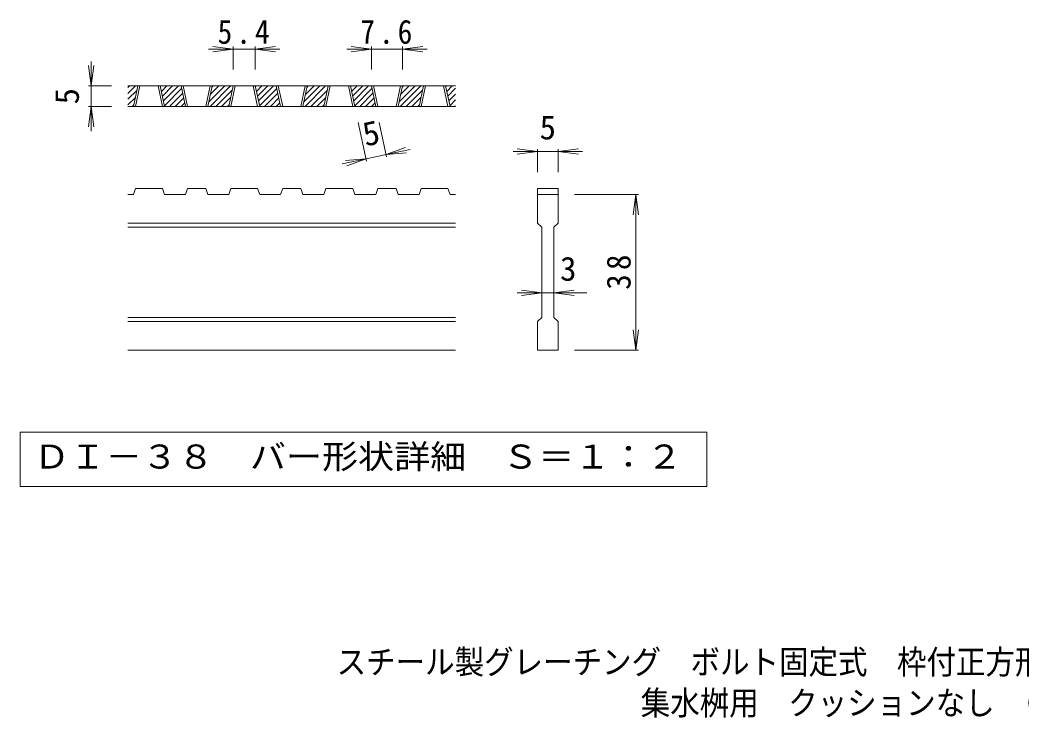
# Model space of a CAD drawing. Units: millimetres on the paper, enlarged 5 times, with parts at other scales. Extents: x -878 to 783, y -691 to 638.
# Drawn here: x -625 to -14, y -691 to -263 of the extents above; entities that cross this region are included whole.
import ezdxf
from ezdxf.enums import TextEntityAlignment as Align

# ---------------------------------------------------------------- set-up
doc = ezdxf.new("R2010")
doc.units = ezdxf.units.MM
doc.header["$LTSCALE"] = 5
doc.layers.add('D-0', color=3, linetype='Continuous', lineweight=9)
doc.layers.add('D-4', color=7, linetype='Continuous', lineweight=9)
doc.layers.add('F-5_F-5ﾚｲﾔ', color=2, linetype='Continuous')
doc.styles.add('ＭＳ ゴシック', font='')
doc.styles.get('ＭＳ ゴシック').set_extended_font_data('MS Gothic')

msp = doc.modelspace()

# ---------------------------------------------------------------- linework, layer by layer
at = {"layer": 'D-0'}
for p, q in [((-559.531, -307.922), (-554.998, -303.388)), ((-559.531, -304.386), (-558.533, -303.388)), ((-359.531, -303.388), (-559.531, -303.388)), ((-556.093, -315.889), (-553.418, -303.388)), ((-554.843, -315.889), (-552.168, -303.388)), ((-541.093, -303.388), (-538.418, -315.889)), ((-539.843, -303.388), (-537.168, -315.889)), ((-539.757, -303.787), (-539.358, -303.388)), ((-539.134, -306.7), (-535.823, -303.388)), ((-538.511, -309.612), (-532.287, -303.388)), ((-537.887, -312.524), (-528.751, -303.388)), ((-537.264, -315.437), (-526.735, -304.907)), ((-524.385, -315.889), (-527.06, -303.388)), ((-523.135, -315.889), (-525.81, -303.388)), ((-509.385, -303.388), (-512.06, -315.889)), ((-508.135, -303.388), (-510.81, -315.889)), ((-510.222, -313.143), (-500.467, -303.388)), ((-509.432, -315.889), (-496.932, -303.388)), ((-509.259, -308.645), (-504.003, -303.388)), ((-508.297, -304.147), (-507.538, -303.388)), ((-498.027, -315.889), (-495.352, -303.388)), ((-496.777, -315.889), (-494.102, -303.388)), ((-483.027, -303.388), (-480.352, -315.889)), ((-481.777, -303.388), (-479.102, -315.889)), ((-481.691, -303.787), (-481.292, -303.388)), ((-481.068, -306.7), (-477.757, -303.388)), ((-480.445, -309.612), (-474.221, -303.388)), ((-479.821, -312.524), (-470.685, -303.388)), ((-479.198, -315.437), (-468.669, -304.907)), ((-466.319, -315.889), (-468.994, -303.388)), ((-465.069, -315.889), (-467.744, -303.388)), ((-451.319, -303.388), (-453.994, -315.889)), ((-450.069, -303.388), (-452.744, -315.889)), ((-452.156, -313.143), (-442.401, -303.388)), ((-451.366, -315.889), (-438.866, -303.388)), ((-451.193, -308.645), (-445.937, -303.388)), ((-450.231, -304.147), (-449.472, -303.388)), ((-439.96, -315.889), (-437.285, -303.388)), ((-438.71, -315.889), (-436.035, -303.388)), ((-424.96, -303.388), (-422.285, -315.889)), ((-423.71, -303.388), (-421.035, -315.889)), ((-423.625, -303.787), (-423.226, -303.388)), ((-423.002, -306.7), (-419.69, -303.388)), ((-422.379, -309.612), (-416.155, -303.388)), ((-421.755, -312.524), (-412.619, -303.388)), ((-421.132, -315.437), (-410.603, -304.907)), ((-408.252, -315.889), (-410.927, -303.388)), ((-407.002, -315.889), (-409.677, -303.388)), ((-393.252, -303.388), (-395.927, -315.889)), ((-392.002, -303.388), (-394.677, -315.889)), ((-394.09, -313.143), (-384.335, -303.388)), ((-393.3, -315.889), (-380.8, -303.388)), ((-393.127, -308.645), (-387.871, -303.388)), ((-392.165, -304.147), (-391.406, -303.388)), ((-381.894, -315.889), (-379.219, -303.388)), ((-380.644, -315.889), (-377.969, -303.388)), ((-366.894, -303.388), (-364.219, -315.889)), ((-365.644, -303.388), (-362.969, -315.889)), ((-365.559, -303.787), (-365.16, -303.388)), ((-364.936, -306.7), (-361.624, -303.388)), ((-364.313, -309.612), (-359.531, -304.83)), ((-559.531, -311.457), (-553.95, -305.876)), ((-559.531, -314.993), (-554.913, -310.374)), ((-534.181, -315.889), (-526.111, -307.819)), ((-530.645, -315.889), (-525.488, -310.732)), ((-505.896, -315.889), (-495.884, -305.876)), ((-502.361, -315.889), (-496.846, -310.374)), ((-476.115, -315.889), (-468.045, -307.819)), ((-472.579, -315.889), (-467.422, -310.732)), ((-447.83, -315.889), (-437.818, -305.876)), ((-444.295, -315.889), (-438.78, -310.374)), ((-418.049, -315.889), (-409.979, -307.819)), ((-414.513, -315.889), (-409.356, -310.732)), ((-389.764, -315.889), (-379.752, -305.876)), ((-386.229, -315.889), (-380.714, -310.374)), ((-363.689, -312.524), (-359.531, -308.366)), ((-359.531, -315.889), (-559.531, -315.889)), ((-556.891, -315.889), (-555.875, -314.872)), ((-527.11, -315.889), (-524.865, -313.644)), ((-498.825, -315.889), (-497.809, -314.872)), ((-469.043, -315.889), (-466.799, -313.644)), ((-440.759, -315.889), (-439.743, -314.872)), ((-410.977, -315.889), (-408.733, -313.644)), ((-382.693, -315.889), (-381.677, -314.872)), ((-363.066, -315.437), (-359.531, -311.902)), ((-359.982, -315.889), (-359.531, -315.437)), ((-556.093, -369.638), (-554.843, -365.889)), ((-538.418, -365.889), (-554.843, -365.889)), ((-538.418, -365.889), (-537.168, -369.638)), ((-524.385, -369.638), (-523.135, -365.889)), ((-512.06, -365.889), (-523.135, -365.889)), ((-512.06, -365.889), (-510.81, -369.638)), ((-498.027, -369.638), (-496.777, -365.889)), ((-480.352, -365.889), (-496.777, -365.889)), ((-479.102, -369.638), (-480.352, -365.889)), ((-466.319, -369.638), (-465.069, -365.889)), ((-453.994, -365.889), (-465.069, -365.889)), ((-453.994, -365.889), (-452.744, -369.638)), ((-439.96, -369.638), (-438.71, -365.889)), ((-438.71, -365.889), (-422.285, -365.889)), ((-421.035, -369.638), (-422.285, -365.889)), ((-408.252, -369.638), (-407.002, -365.889)), ((-395.927, -365.889), (-407.002, -365.889)), ((-395.927, -365.889), (-394.677, -369.638)), ((-381.894, -369.638), (-380.644, -365.889)), ((-380.644, -365.889), (-364.219, -365.889)), ((-362.969, -369.638), (-364.219, -365.889)), ((-309.531, -365.889), (-297.031, -365.889)), ((-309.531, -365.889), (-309.531, -369.638)), ((-297.031, -365.889), (-297.031, -369.638)), ((-556.093, -369.638), (-559.531, -369.638)), ((-524.385, -369.638), (-537.168, -369.638)), ((-498.027, -369.638), (-510.81, -369.638)), ((-466.319, -369.638), (-479.102, -369.638)), ((-439.96, -369.638), (-452.744, -369.638)), ((-408.252, -369.638), (-421.035, -369.638)), ((-381.894, -369.638), (-394.677, -369.638)), ((-359.531, -369.638), (-362.969, -369.638)), ((-309.531, -369.638), (-297.031, -369.638)), ((-309.531, -387.138), (-309.531, -369.638)), ((-297.031, -369.638), (-297.031, -387.138)), ((-359.531, -387.138), (-559.531, -387.138)), ((-359.531, -389.638), (-559.531, -389.638)), ((-309.531, -387.138), (-307.031, -389.638)), ((-307.031, -444.638), (-307.031, -389.638)), ((-299.531, -389.638), (-297.031, -387.138)), ((-299.531, -389.638), (-299.531, -444.638)), ((-359.531, -444.639), (-559.531, -444.639)), ((-299.531, -444.638), (-297.031, -447.138)), ((-359.531, -447.138), (-559.531, -447.138)), ((-297.031, -447.138), (-297.031, -464.638)), ((-359.531, -464.638), (-559.531, -464.638)), ((-297.031, -464.638), (-309.531, -464.638))]:
    msp.add_line(p, q, dxfattribs=at)
msp.add_lwpolyline([(-309.531, -464.638), (-309.531, -447.138), (-307.031, -444.638)], dxfattribs=at)
at = {"layer": 'D-0', "color": 7}
msp.add_lwpolyline([(-625.358, -514.638), (-625.358, -547.864), (-206.204, -547.864), (-206.204, -514.638)], close=True, dxfattribs=at)
at = {"layer": 'D-4'}
for p, q in [((-495.352, -280.888), (-510.352, -280.888)), ((-495.352, -280.888), (-507.745, -279.257)), ((-495.352, -280.888), (-507.745, -282.52)), ((-495.352, -279.388), (-495.352, -293.388)), ((-481.777, -280.888), (-495.352, -280.888)), ((-481.777, -280.888), (-469.383, -279.257)), ((-481.777, -279.388), (-481.777, -293.388)), ((-481.777, -280.888), (-469.383, -282.52)), ((-481.777, -280.888), (-466.777, -280.888)), ((-410.927, -280.888), (-425.927, -280.888)), ((-410.927, -280.888), (-423.321, -279.257)), ((-410.927, -280.888), (-423.321, -282.52)), ((-410.927, -279.388), (-410.927, -293.388)), ((-392.002, -280.888), (-410.927, -280.888)), ((-392.002, -280.888), (-379.609, -279.257)), ((-392.002, -279.388), (-392.002, -293.388)), ((-392.002, -280.888), (-379.609, -282.52)), ((-392.002, -280.888), (-377.002, -280.888)), ((-582.031, -303.388), (-583.663, -290.995)), ((-582.031, -303.388), (-582.031, -288.388)), ((-582.031, -303.388), (-580.399, -290.995)), ((-583.531, -303.388), (-569.531, -303.388)), ((-582.031, -303.388), (-582.031, -315.889)), ((-582.031, -315.889), (-583.663, -328.282)), ((-583.531, -315.889), (-569.531, -315.889)), ((-582.031, -315.889), (-580.399, -328.282)), ((-582.031, -315.889), (-582.031, -330.889)), ((-413.884, -349.307), (-418.943, -325.667)), ((-401.661, -346.691), (-406.16, -325.667)), ((-401.975, -345.224), (-390.197, -341.036)), ((-401.975, -345.224), (-387.307, -342.085)), ((-309.531, -343.389), (-321.924, -341.757)), ((-309.531, -341.889), (-309.531, -355.889)), ((-297.031, -343.389), (-284.638, -341.757)), ((-297.031, -341.889), (-297.031, -355.889)), ((-414.198, -347.84), (-428.866, -350.979)), ((-414.198, -347.84), (-426.658, -348.838)), ((-414.198, -347.84), (-425.975, -352.029)), ((-401.975, -345.224), (-414.198, -347.84)), ((-401.975, -345.224), (-389.515, -344.226)), ((-309.531, -343.389), (-324.531, -343.389)), ((-309.531, -343.389), (-321.924, -345.02)), ((-297.031, -343.389), (-309.531, -343.389)), ((-297.031, -343.389), (-284.638, -345.02)), ((-297.031, -343.389), (-282.031, -343.389)), ((-248.031, -369.638), (-287.031, -369.638)), ((-249.531, -369.638), (-251.163, -382.031)), ((-249.531, -369.638), (-247.9, -382.031)), ((-249.531, -464.638), (-249.531, -369.638)), ((-307.031, -429.638), (-322.031, -429.638)), ((-307.031, -429.638), (-319.424, -428.007)), ((-307.031, -429.638), (-319.424, -431.27)), ((-299.531, -429.638), (-307.031, -429.638)), ((-299.531, -429.638), (-287.138, -428.007)), ((-299.531, -429.638), (-287.138, -431.27)), ((-299.531, -429.638), (-279.531, -429.638)), ((-249.531, -464.638), (-251.163, -452.245)), ((-249.531, -464.638), (-247.9, -452.245)), ((-248.031, -464.638), (-287.031, -464.638))]:
    msp.add_line(p, q, dxfattribs=at)

# ---------------------------------------------------------------- texts
at = {"layer": 'D-0', "color": 2, "style": 'ＭＳ ゴシック', "width": 1.1}
msp.add_text('ＤＩ－３８\u3000バー形状詳細\u3000Ｓ＝１：２', height=14.66, dxfattribs=at).set_placement((-617.031, -541.251), align=Align.BOTTOM_LEFT)
at = {"layer": 'D-4', "color": 2, "style": 'ＭＳ ゴシック'}
for rotation, p in [(90, (-585.031, -314.638)), (12.079, (-413.603, -344.645))]:
    msp.add_text('5', height=14.66, rotation=rotation, dxfattribs=at).set_placement(p, align=Align.BOTTOM_LEFT)
for s, p in [('5', (-308.281, -340.389)), ('3', (-295.781, -426.638))]:
    msp.add_text(s, height=14.66, dxfattribs=at).set_placement(p, align=Align.BOTTOM_LEFT)
at = {"layer": 'D-4', "color": 2, "char_height": 14.66, "attachment_point": 7, "style": 'ＭＳ ゴシック'}
for s, insert in [('\\T1.27;\\W0.9;5.4', (-504.814, -277.888)), ('\\T1.27;\\W0.9;7.6', (-417.715, -277.888))]:
    msp.add_mtext(s, dxfattribs=dict(at, insert=insert))
at = {"layer": 'D-4', "color": 2, "insert": (-252.531, -427.763), "char_height": 14.66, "attachment_point": 7, "rotation": 90, "style": 'ＭＳ ゴシック'}
msp.add_mtext('\\T1.27;\\W0.95;38', dxfattribs=at)
at = {"layer": 'F-5_F-5ﾚｲﾔ', "style": 'ＭＳ ゴシック', "width": 0.9}
for s, p in [('スチール製グレーチング\u3000ボルト固定式\u3000枠付正方形型\u3000細目滑り止め模様付', (-432.15, -666.554)), ('集水桝用\u3000クッションなし\u3000ＱＸＣＬ\u3000３３３８Ａ－ａ', (-246.581, -691.554))]:
    msp.add_text(s, height=14.66, dxfattribs=at).set_placement(p, align=Align.BOTTOM_LEFT)

doc.saveas('drawing.dxf')
